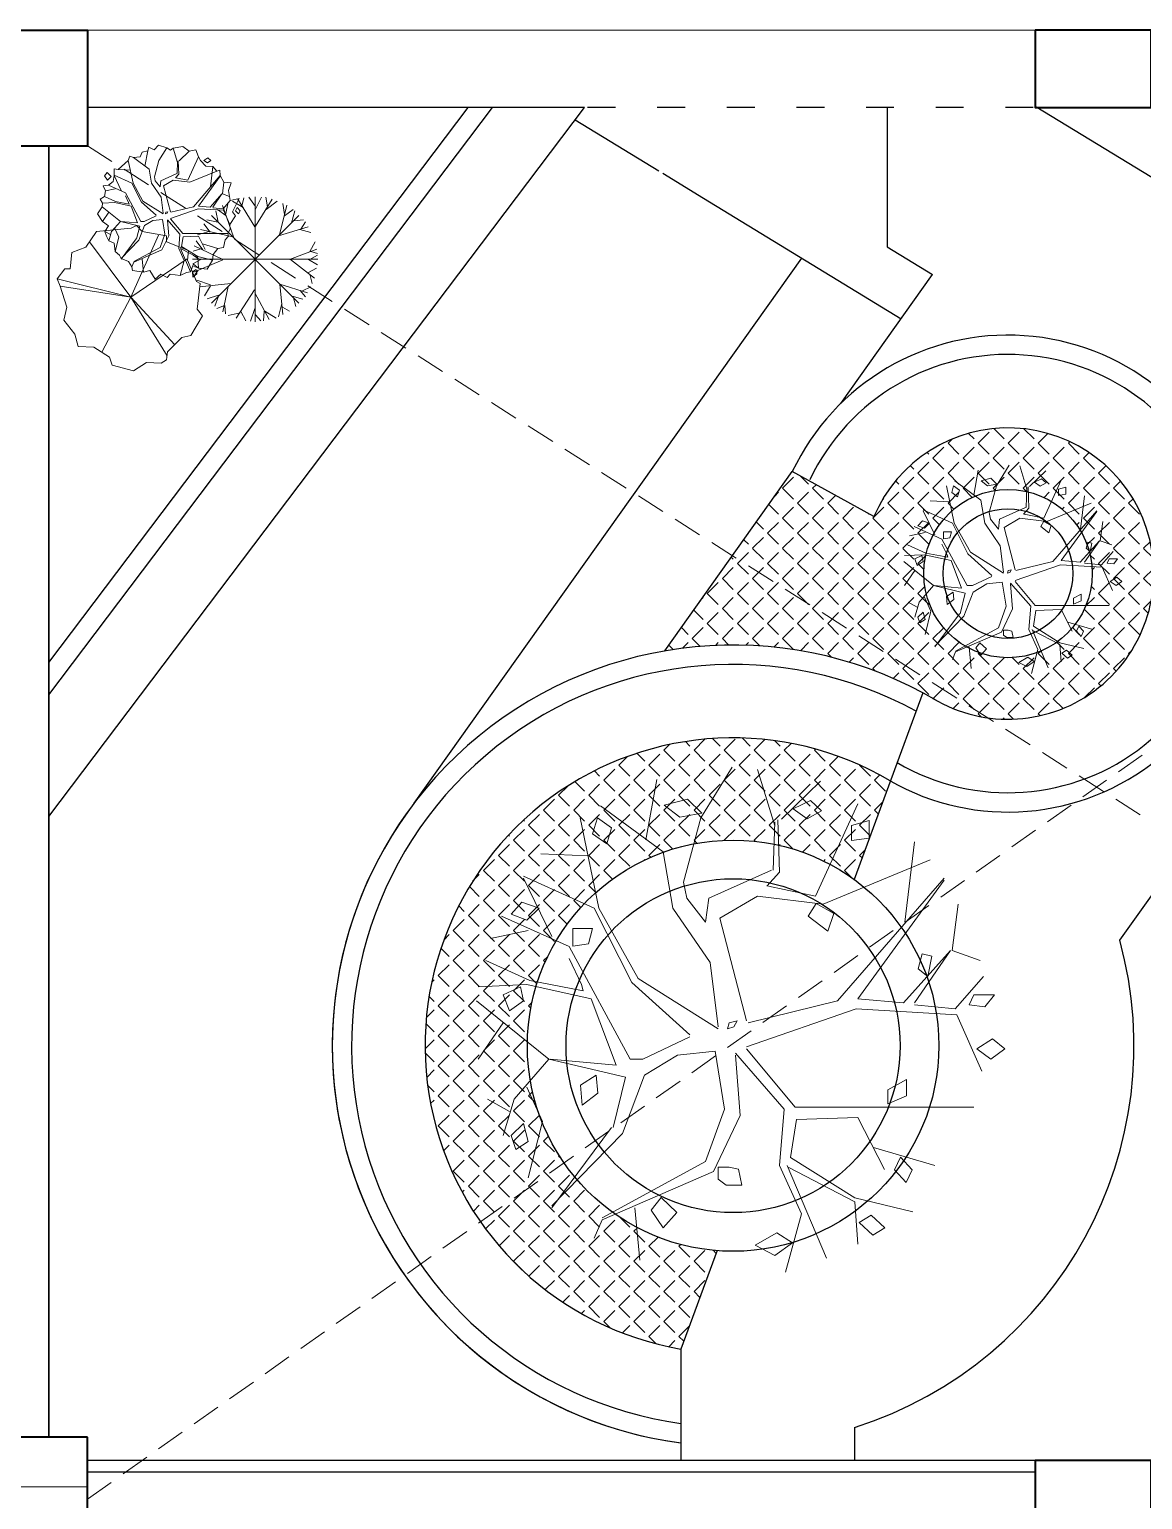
# Model space of a CAD drawing. Header units: inches. Extents: x -12 to 20935469, y -1604 to 24729220.
# Drawn here: x 20824226.9 to 20824514.6, y 24658333.8 to 24658714.1 of the extents above; entities that cross this region are included whole.
import ezdxf

# ---------------------------------------------------------------- set-up
doc = ezdxf.new("R2010")
doc.units = ezdxf.units.IN
doc.header["$LTSCALE"] = 0.03
doc.header["$MEASUREMENT"] = 0
for name, pattern in [('ACAD_ISO03W100', [30, 12, -18]), ('ACAD_ISO08W100', [36, 24, -3, 6, -3]), ('DASHED2', [0.375, 0.25, -0.125])]:
    doc.linetypes.add(name, pattern=pattern)
for name, color, linetype, lineweight in [('column', 1, 'Continuous', 40), ('Dot', 253, 'Continuous', 0), ('Grid Line', 252, 'Continuous', 18), ('Hatch', 253, 'Continuous', 15), ('hatch-1', 253, 'Continuous', 5), ('ILLUSTR-TREE', 74, 'Continuous', 0), ('Main Wall', 7, 'Continuous', 30)]:
    doc.layers.add(name, color=color, linetype=linetype, lineweight=lineweight)
doc.styles.add('ATTR', font='romans.shx', dxfattribs={"width": 0.8, "height": 0.7})

# ---------------------------------------------------------------- blocks, each defined once
blk = doc.blocks.new('TREE_002')
at = {"layer": 'ILLUSTR-TREE'}
for p, q in [((-13143.39, 13917.51), (-13154.31, 13899.8)), ((-13134.5, 13916.73), (-13128.45, 13896.98)), ((-13173.57, 13892.04), (-13169.71, 13913.2)), ((-13126.11, 13899.27), (-13112.36, 13912.67)), ((-13189.52, 13904.03), (-13167.51, 13887.81)), ((-13158.99, 13906.33), (-13167.24, 13904.21)), ((-13167.24, 13904.21), (-13161.74, 13899.98)), ((-13154.03, 13901.39), (-13158.99, 13906.33)), ((-13121.99, 13902.97), (-13115.93, 13905.8)), ((-13115.93, 13905.8), (-13112.08, 13902.27)), ((-13114.15, 13872.29), (-13099.29, 13904.74)), ((-13190.07, 13868.06), (-13196.67, 13899.8)), ((-13190.62, 13899.8), (-13192.27, 13894.16)), ((-13185.67, 13896.27), (-13190.62, 13899.8)), ((-13161.74, 13899.98), (-13154.03, 13901.39)), ((-13154.31, 13899.8), (-13160.36, 13877.23)), ((-13129, 13881.46), (-13128.45, 13898.39)), ((-13127.35, 13899.1), (-13126.8, 13880.76)), ((-13117.04, 13899.45), (-13121.99, 13902.97)), ((-13112.08, 13902.27), (-13117.04, 13899.45)), ((-13095.37, 13898.83), (-13101.56, 13897.07)), ((-13095.37, 13892.66), (-13095.37, 13898.83)), ((-13192.27, 13894.16), (-13187.32, 13890.63)), ((-13187.32, 13890.63), (-13185.67, 13896.27)), ((-13101.56, 13897.07), (-13101.56, 13891.78)), ((-13101.56, 13891.78), (-13095.37, 13892.66)), ((-13079.49, 13891.34), (-13082.79, 13863.12)), ((-13193.92, 13886.4), (-13210.43, 13887.1)), ((-13167.51, 13887.81), (-13164.21, 13868.06)), ((-13111.4, 13869.47), (-13073.98, 13884.99)), ((-13191.72, 13868.06), (-13216.48, 13879.35)), ((-13216.48, 13878.64), (-13206.58, 13858.19)), ((-13151.56, 13871.59), (-13129.55, 13881.46)), ((-13126.8, 13880.76), (-13131.2, 13875.82)), ((-13106.44, 13835.62), (-13069.03, 13878.64)), ((-13069.03, 13877.94), (-13099.29, 13836.32)), ((-13160.36, 13877.23), (-13159.26, 13871.59)), ((-13130.65, 13875.82), (-13114.15, 13872.29)), ((-13217.03, 13870.18), (-13220.88, 13865.95)), ((-13210.98, 13868.06), (-13217.03, 13870.18)), ((-13215.38, 13863.83), (-13210.98, 13868.06)), ((-13178.52, 13841.96), (-13191.72, 13868.06)), ((-13176.32, 13843.38), (-13190.07, 13868.06)), ((-13164.21, 13868.06), (-13151.01, 13849.02)), ((-13159.26, 13871.59), (-13152.66, 13863.12)), ((-13152.66, 13863.12), (-13151.56, 13871.59)), ((-13147.71, 13864.53), (-13134.5, 13872.29)), ((-13134.5, 13872.29), (-13111.4, 13869.47)), ((-13113.94, 13869.74), (-13116.69, 13865.33)), ((-13107.75, 13866.21), (-13113.94, 13869.74)), ((-13066.28, 13853.25), (-13064.08, 13869.47)), ((-13200.52, 13854.66), (-13224.18, 13865.24)), ((-13220.88, 13865.95), (-13215.38, 13863.83)), ((-13138.35, 13828.56), (-13147.71, 13864.53)), ((-13116.69, 13865.33), (-13109.81, 13860.04)), ((-13109.81, 13860.04), (-13107.75, 13866.21)), ((-13214.83, 13860.3), (-13228.03, 13857.48)), ((-13199.22, 13860.92), (-13192.34, 13860.92)), ((-13199.22, 13854.75), (-13199.22, 13860.92)), ((-13192.34, 13860.92), (-13193.72, 13855.63)), ((-13179.07, 13815.16), (-13200.52, 13854.66)), ((-13193.72, 13855.63), (-13199.22, 13854.75)), ((-13083.34, 13834.91), (-13066.83, 13853.25)), ((-13066.83, 13853.25), (-13079.49, 13834.91)), ((-13078.18, 13846.81), (-13076.8, 13852.1)), ((-13076.8, 13852.1), (-13073.36, 13851.22)), ((-13066.28, 13853.25), (-13056.38, 13849.72)), ((-13229.68, 13849.72), (-13214.28, 13842.67)), ((-13196.12, 13841.26), (-13200.52, 13850.43)), ((-13151.01, 13849.02), (-13148.26, 13826.45)), ((-13074.74, 13844.17), (-13078.18, 13846.81)), ((-13073.36, 13851.22), (-13074.74, 13844.17)), ((-13214.28, 13842.67), (-13195.57, 13839.14)), ((-13158.16, 13823.63), (-13178.52, 13841.96)), ((-13148.26, 13825.74), (-13176.32, 13843.38)), ((-13065.18, 13832.79), (-13055.28, 13844.08)), ((-13215.38, 13841.26), (-13232.43, 13840.55)), ((-13217.58, 13840.55), (-13223.63, 13837.73)), ((-13223.63, 13837.73), (-13221.43, 13832.09)), ((-13216.48, 13835.62), (-13217.58, 13840.55)), ((-13192.82, 13836.32), (-13215.38, 13841.26)), ((-13195.57, 13839.14), (-13196.12, 13841.26)), ((-13184.02, 13813.05), (-13192.82, 13836.32)), ((-13099.29, 13836.32), (-13083.34, 13834.91)), ((-13060.23, 13834.21), (-13058.58, 13837.73)), ((-13058.58, 13837.73), (-13051.43, 13837.73)), ((-13051.43, 13837.73), (-13054.73, 13833.5)), ((-13207.68, 13815.16), (-13232.98, 13835.62)), ((-13221.43, 13832.09), (-13216.48, 13835.62)), ((-13138.35, 13819.39), (-13099.84, 13832.79)), ((-13137.8, 13827.86), (-13106.44, 13835.62)), ((-13099.84, 13832.79), (-13064.63, 13830.68)), ((-13079.49, 13834.21), (-13065.18, 13832.79)), ((-13054.73, 13833.5), (-13060.23, 13834.21)), ((-13223.63, 13827.86), (-13232.43, 13815.16)), ((-13144.41, 13827.86), (-13144.96, 13825.74)), ((-13144.96, 13825.74), (-13142.76, 13826.45)), ((-13141.65, 13828.56), (-13144.41, 13827.86)), ((-13142.76, 13826.45), (-13141.65, 13828.56)), ((-13064.63, 13830.68), (-13055.83, 13810.93)), ((-13158.16, 13822.92), (-13174.67, 13815.16)), ((-13057.62, 13818.69), (-13052.11, 13822.21)), ((-13052.11, 13822.21), (-13047.71, 13818.69)), ((-13162.56, 13816.57), (-13174.11, 13809.52)), ((-13149.36, 13817.98), (-13162.56, 13816.57)), ((-13149.36, 13817.98), (-13146.06, 13797.53)), ((-13142.21, 13817.28), (-13125.15, 13797.53)), ((-13142.21, 13816.57), (-13140.56, 13795.41)), ((-13138.35, 13818.69), (-13121.3, 13798.23)), ((-13052.66, 13815.16), (-13057.62, 13818.69)), ((-13047.71, 13818.69), (-13052.66, 13815.16)), ((-13207.68, 13815.16), (-13219.78, 13801.05)), ((-13180.72, 13808.81), (-13207.68, 13815.16)), ((-13207.13, 13815.16), (-13184.02, 13813.05)), ((-13174.67, 13815.16), (-13179.07, 13815.16)), ((-13191.03, 13809.52), (-13196.54, 13805.99)), ((-13196.54, 13805.99), (-13195.98, 13798.94)), ((-13190.48, 13803.17), (-13191.03, 13809.52)), ((-13185.12, 13791.18), (-13180.72, 13808.81)), ((-13174.11, 13809.52), (-13181.82, 13789.06)), ((-13088.84, 13804.41), (-13082.24, 13807.93)), ((-13082.24, 13807.93), (-13082.24, 13802.29)), ((-13221.43, 13796.82), (-13229.13, 13801.05)), ((-13219.78, 13801.05), (-13223.63, 13788.36)), ((-13215.38, 13805.29), (-13209.88, 13793.3)), ((-13195.98, 13798.94), (-13190.48, 13803.17)), ((-13088.84, 13799.47), (-13088.84, 13804.41)), ((-13082.24, 13802.29), (-13088.84, 13799.47)), ((-13146.06, 13797.53), (-13152.66, 13779.19)), ((-13140.56, 13795.41), (-13149.91, 13775.66)), ((-13125.15, 13797.53), (-13126.8, 13777.78)), ((-13121.3, 13798.23), (-13058.58, 13798.23)), ((-13216.48, 13792.59), (-13220.88, 13788.36)), ((-13214.83, 13786.24), (-13216.48, 13792.59)), ((-13209.88, 13793.3), (-13214.83, 13773.55)), ((-13206.58, 13762.97), (-13185.67, 13791.18)), ((-13120.75, 13794), (-13122.95, 13780.6)), ((-13120.75, 13794), (-13099.29, 13794.71)), ((-13099.29, 13794.71), (-13089.94, 13776.37)), ((-13220.88, 13788.36), (-13219.23, 13783.42)), ((-13219.23, 13783.42), (-13214.83, 13786.24)), ((-13181.82, 13789.06), (-13206.58, 13763.67)), ((-13122.95, 13780.6), (-13100.39, 13766.49)), ((-13093.79, 13784.13), (-13072.33, 13777.78)), ((-13084.37, 13780.69), (-13086.43, 13776.28)), ((-13080.24, 13776.28), (-13084.37, 13780.69)), ((-13152.66, 13779.19), (-13188.97, 13759.44)), ((-13149.91, 13775.66), (-13188.97, 13758.73)), ((-13144.41, 13777.25), (-13148.26, 13777.25)), ((-13148.26, 13777.25), (-13148.26, 13773.02)), ((-13141.1, 13776.54), (-13144.41, 13777.25)), ((-13140, 13770.9), (-13141.1, 13776.54)), ((-13126.8, 13777.78), (-13119.1, 13760.85)), ((-13124.05, 13777.78), (-13110.3, 13745.33)), ((-13123.5, 13777.07), (-13100.39, 13765.08)), ((-13086.43, 13776.28), (-13082.3, 13771.87)), ((-13082.3, 13771.87), (-13080.24, 13776.28)), ((-13148.26, 13773.02), (-13145.51, 13770.9)), ((-13145.51, 13770.9), (-13140, 13770.9)), ((-13168.27, 13766.58), (-13171.71, 13762.17)), ((-13162.77, 13761.29), (-13168.27, 13766.58)), ((-13100.39, 13766.49), (-13080.04, 13761.56)), ((-13100.39, 13765.08), (-13099.29, 13750.27)), ((-13177.42, 13762.97), (-13175.77, 13744.63)), ((-13171.71, 13762.17), (-13167.58, 13756)), ((-13167.58, 13756), (-13162.77, 13761.29)), ((-13119.1, 13760.85), (-13124.6, 13740.4)), ((-13098.81, 13757.77), (-13094.68, 13760.41)), ((-13094.68, 13760.41), (-13089.87, 13756)), ((-13188.97, 13758.73), (-13191.72, 13752.39)), ((-13127.69, 13754.24), (-13135.26, 13749.83)), ((-13122.19, 13750.71), (-13127.69, 13754.24)), ((-13094, 13753.36), (-13098.81, 13757.77)), ((-13089.87, 13756), (-13094, 13753.36)), ((-13135.26, 13749.83), (-13128.38, 13746.3)), ((-13128.38, 13746.3), (-13122.19, 13750.71))]:
    blk.add_line(p, q, dxfattribs=at)
at = {"layer": 'ILLUSTR-TREE', "style": 'ATTR', "width": 0.8, "flags": 9}
blk.add_attdef('ESTCODE', (-13144.41, 13827.86), '', height=1.05, dxfattribs=at)
blk = doc.blocks.new('TREE_009')
at = {"layer": 'ILLUSTR-TREE'}
for p, q in [((-12174.2, 13910.3), (-12175.7, 13905.2)), ((-12166.7, 13906.7), (-12174.2, 13910.3)), ((-12160.5, 13912.9), (-12166.7, 13906.7)), ((-12149.3, 13909.5), (-12160.5, 13912.9)), ((-12149.3, 13909.5), (-12160.3, 13891.8)), ((-12144, 13905.9), (-12149.3, 13909.5)), ((-12126.8, 13911.1), (-12140.5, 13908.8)), ((-12118.3, 13904.7), (-12126.8, 13911.1)), ((-12202.6, 13891.8), (-12216.4, 13879.1)), ((-12200.4, 13897.9), (-12202.6, 13891.8)), ((-12196, 13860.1), (-12202.6, 13891.8)), ((-12195.5, 13896.1), (-12200.4, 13897.9)), ((-12185.9, 13897), (-12195.5, 13896.1)), ((-12195.5, 13896.1), (-12173.5, 13879.8)), ((-12183.2, 13903.2), (-12185.9, 13897)), ((-12175.7, 13905.2), (-12183.2, 13903.2)), ((-12179.5, 13884.1), (-12175.7, 13905.2)), ((-12160.3, 13891.8), (-12166.3, 13869.3)), ((-12140.5, 13908.8), (-12144, 13905.9)), ((-12140.5, 13908.8), (-12134.4, 13889)), ((-12135, 13873.5), (-12134.4, 13890.4)), ((-12133.3, 13891.1), (-12132.7, 13872.8)), ((-12132.1, 13891.3), (-12118.3, 13904.7)), ((-12120.1, 13864.3), (-12105.2, 13896.8)), ((-12108.9, 13906.7), (-12118.3, 13904.7)), ((-12105.2, 13896.8), (-12108.9, 13906.7)), ((-12102.7, 13891.7), (-12105.2, 13896.8)), ((-12095.1, 13883.8), (-12102.7, 13891.7)), ((-12097.9, 13891.8), (-12092.4, 13895.4)), ((-12093, 13888.3), (-12097.9, 13891.8)), ((-12088, 13891.8), (-12093, 13888.3)), ((-12092.4, 13895.4), (-12088, 13891.8)), ((-12232, 13875), (-12235.4, 13870.6)), ((-12235.4, 13870.6), (-12231.3, 13864.4)), ((-12226.5, 13869.7), (-12232, 13875)), ((-12231.3, 13864.4), (-12226.5, 13869.7)), ((-12222.4, 13870.7), (-12223.7, 13862.7)), ((-12222.4, 13880.3), (-12222.4, 13870.7)), ((-12216.4, 13879.1), (-12222.4, 13880.3)), ((-12197.7, 13860.1), (-12222.4, 13871.4)), ((-12222.4, 13870.7), (-12212.5, 13850.2)), ((-12199.9, 13878.4), (-12216.4, 13879.1)), ((-12173.5, 13879.8), (-12170.2, 13860.1)), ((-12166.3, 13869.3), (-12165.2, 13863.6)), ((-12157.5, 13863.6), (-12135.5, 13873.5)), ((-12132.7, 13872.8), (-12137.2, 13867.9)), ((-12117.3, 13861.5), (-12079.9, 13877)), ((-12112.4, 13827.6), (-12075, 13870.7)), ((-12075, 13870), (-12105.2, 13828.4)), ((-12085.4, 13883.4), (-12095.1, 13883.8)), ((-12085.4, 13883.4), (-12088.7, 13855.2)), ((-12079.9, 13877), (-12085.4, 13883.4)), ((-12075.9, 13878.5), (-12079.9, 13877)), ((-12075, 13870.7), (-12075.9, 13878.5)), ((-12070, 13861.5), (-12075, 13870.7)), ((-12230.1, 13857.3), (-12237.5, 13856.5)), ((-12237.5, 13856.5), (-12234, 13849.5)), ((-12234, 13849.5), (-12235.6, 13841.8)), ((-12220.8, 13852.3), (-12234, 13849.5)), ((-12223.7, 13862.7), (-12230.1, 13857.3)), ((-12206.5, 13846.7), (-12230.1, 13857.3)), ((-12184.5, 13834), (-12197.7, 13860.1)), ((-12182.3, 13835.4), (-12196, 13860.1)), ((-12170.2, 13860.1), (-12157, 13841.1)), ((-12165.2, 13863.6), (-12158.6, 13855.2)), ((-12158.6, 13855.2), (-12157.5, 13863.6)), ((-12153.7, 13856.6), (-12140.5, 13864.3)), ((-12144.3, 13820.6), (-12153.7, 13856.6)), ((-12140.5, 13864.3), (-12117.3, 13861.5)), ((-12136.6, 13867.9), (-12120.1, 13864.3)), ((-12072.2, 13845.3), (-12070, 13861.5)), ((-12060.1, 13860.9), (-12070, 13861.5)), ((-12063.5, 13850.3), (-12060.1, 13860.9)), ((-12062.3, 13841.8), (-12063.5, 13850.3)), ((-12238.9, 13827.6), (-12245.1, 13817.7)), ((-12235.6, 13841.8), (-12241.6, 13838)), ((-12241.6, 13838), (-12238.4, 13832.6)), ((-12238.4, 13832.6), (-12238.9, 13827.6)), ((-12213.6, 13807.2), (-12238.9, 13827.6)), ((-12221.3, 13833.3), (-12238.4, 13832.6)), ((-12235.6, 13841.8), (-12220.2, 13834.7)), ((-12198.8, 13828.4), (-12221.3, 13833.3)), ((-12220.2, 13834.7), (-12201.5, 13831.2)), ((-12185, 13807.2), (-12206.5, 13846.7)), ((-12202.1, 13833.3), (-12206.5, 13842.5)), ((-12201.5, 13831.2), (-12202.1, 13833.3)), ((-12190, 13805.1), (-12198.8, 13828.4)), ((-12164.1, 13815.7), (-12184.5, 13834)), ((-12154.2, 13817.8), (-12182.3, 13835.4)), ((-12157, 13841.1), (-12154.2, 13818.5)), ((-12143.8, 13819.9), (-12112.4, 13827.6)), ((-12105.2, 13828.4), (-12089.3, 13826.9)), ((-12089.3, 13826.9), (-12072.8, 13845.3)), ((-12072.8, 13845.3), (-12085.4, 13826.9)), ((-12072.2, 13845.3), (-12062.3, 13841.8)), ((-12071.1, 13824.8), (-12061.2, 13836.1)), ((-12061.2, 13836.1), (-12062.3, 13841.8)), ((-12049.1, 13838.8), (-12061.2, 13836.1)), ((-12058, 13820.3), (-12049.1, 13838.8)), ((-12245.1, 13817.7), (-12238.4, 13807.2)), ((-12229.6, 13819.9), (-12238.4, 13807.2)), ((-12238.4, 13807.2), (-12229.9, 13800.9)), ((-12213.6, 13807.2), (-12225.7, 13793.1)), ((-12186.7, 13800.8), (-12213.6, 13807.2)), ((-12213.1, 13807.2), (-12190, 13805.1)), ((-12180.6, 13807.2), (-12185, 13807.2)), ((-12164.1, 13815), (-12180.6, 13807.2)), ((-12168.5, 13808.6), (-12180.1, 13801.6)), ((-12155.3, 13810), (-12168.5, 13808.6)), ((-12155.3, 13810), (-12152, 13789.6)), ((-12150.4, 13819.9), (-12150.9, 13817.8)), ((-12150.9, 13817.8), (-12148.7, 13818.5)), ((-12147.6, 13820.6), (-12150.4, 13819.9)), ((-12148.7, 13818.5), (-12147.6, 13820.6)), ((-12148.2, 13809.3), (-12131.1, 13789.6)), ((-12148.2, 13808.6), (-12146.5, 13787.4)), ((-12144.3, 13811.4), (-12105.8, 13824.8)), ((-12144.3, 13810.7), (-12127.2, 13790.3)), ((-12105.8, 13824.8), (-12070.6, 13822.7)), ((-12085.4, 13826.2), (-12071.1, 13824.8)), ((-12070.6, 13822.7), (-12061.8, 13803)), ((-12061.8, 13803), (-12053.9, 13815)), ((-12053.9, 13815), (-12058, 13820.3)), ((-12051.8, 13826.5), (-12053.9, 13822.1)), ((-12053.9, 13822.1), (-12049.7, 13817.7)), ((-12047.7, 13822.1), (-12051.8, 13826.5)), ((-12049.7, 13817.7), (-12047.7, 13822.1)), ((-12229.9, 13800.9), (-12235.1, 13793.1)), ((-12227.4, 13788.9), (-12235.1, 13793.1)), ((-12235.1, 13793.1), (-12232.7, 13786.8)), ((-12232.7, 13786.8), (-12229.6, 13780.4)), ((-12225.7, 13793.1), (-12229.6, 13780.4)), ((-12221.3, 13797.3), (-12215.8, 13785.3)), ((-12191.1, 13783.2), (-12186.7, 13800.8)), ((-12180.1, 13801.6), (-12187.8, 13781.1)), ((-12152, 13789.6), (-12158.6, 13771.2)), ((-12146.5, 13787.4), (-12155.9, 13767.7)), ((-12131.1, 13789.6), (-12132.7, 13769.8)), ((-12127.2, 13790.3), (-12064.5, 13790.3)), ((-12126.7, 13786), (-12105.2, 13786.7)), ((-12105.2, 13786.7), (-12095.9, 13768.4)), ((-12068.3, 13781.5), (-12063.5, 13786.8)), ((-12064.5, 13790.3), (-12061.4, 13796.5)), ((-12063.5, 13786.8), (-12064.5, 13790.3)), ((-12061.4, 13796.5), (-12061.8, 13803)), ((-12229.6, 13780.4), (-12222.4, 13777.1)), ((-12222.4, 13777.1), (-12220.8, 13765.6)), ((-12215.8, 13785.3), (-12220.8, 13765.6)), ((-12212.5, 13755), (-12191.6, 13783.2)), ((-12187.8, 13781.1), (-12212.5, 13755.7)), ((-12158.6, 13771.2), (-12194.9, 13751.5)), ((-12155.9, 13767.7), (-12194.9, 13750.8)), ((-12132.7, 13769.8), (-12125, 13752.9)), ((-12130, 13769.8), (-12116.2, 13737.4)), ((-12129.4, 13769.1), (-12106.3, 13757.1)), ((-12126.7, 13786), (-12128.9, 13772.6)), ((-12128.9, 13772.6), (-12106.3, 13758.5)), ((-12099.7, 13776.2), (-12078.3, 13769.8)), ((-12084.8, 13761.3), (-12078.3, 13769.8)), ((-12078.3, 13769.8), (-12070.4, 13771)), ((-12070.4, 13771), (-12068.3, 13781.5)), ((-12220.8, 13765.6), (-12214.8, 13760.4)), ((-12214.8, 13760.4), (-12212.5, 13755.7)), ((-12212.5, 13755.7), (-12202.4, 13751.6)), ((-12202.4, 13751.6), (-12197.7, 13744.4)), ((-12194.9, 13750.8), (-12197.7, 13744.4)), ((-12183.4, 13755), (-12181.7, 13736.7)), ((-12125, 13752.9), (-12130.5, 13732.4)), ((-12116.2, 13737.4), (-12112.3, 13748)), ((-12112.3, 13748), (-12105.2, 13742.3)), ((-12106.3, 13758.5), (-12086, 13753.6)), ((-12106.3, 13757.1), (-12105.2, 13742.3)), ((-12093.1, 13741), (-12086, 13753.6)), ((-12086, 13753.6), (-12084.8, 13761.3)), ((-12197.7, 13744.4), (-12196.9, 13739.2)), ((-12196.9, 13739.2), (-12181.7, 13736.7)), ((-12181.7, 13736.7), (-12172.8, 13739.2)), ((-12172.8, 13739.2), (-12165.3, 13726.9)), ((-12165.3, 13726.9), (-12157.7, 13733.9)), ((-12157.7, 13733.9), (-12148.8, 13729.5)), ((-12148.8, 13729.5), (-12144.6, 13733.9)), ((-12144.6, 13733.9), (-12130.5, 13732.4)), ((-12130.5, 13732.4), (-12122, 13736.6)), ((-12122, 13736.6), (-12116.2, 13737.4)), ((-12108.3, 13740.7), (-12113.8, 13737.2)), ((-12113.8, 13737.2), (-12113.2, 13730.1)), ((-12113.2, 13730.1), (-12107.7, 13734.4)), ((-12107.7, 13734.4), (-12108.3, 13740.7)), ((-12105.2, 13742.3), (-12093.1, 13741))]:
    blk.add_line(p, q, dxfattribs=at)
at = {"layer": 'ILLUSTR-TREE', "style": 'ATTR', "width": 0.8, "flags": 9}
blk.add_attdef('ESTCODE', (-12147.6, 13820.6), '', height=1.05, dxfattribs=at)
blk = doc.blocks.new('TREE_018')
at = {"layer": 'ILLUSTR-TREE'}
for p, q in [((-11106, 14107.7), (-11119.7, 14087.4)), ((-11060.6, 14112.1), (-11106, 14107.7)), ((-11053.7, 14115.6), (-11060.6, 14112.1)), ((-11046.1, 14107.7), (-11053.7, 14115.6)), ((-11014.5, 14102.4), (-11046.1, 14107.7)), ((-11119.7, 14087.4), (-11138.3, 14080.3)), ((-11115.1, 14094.2), (-11061.1, 14022.2)), ((-11061.1, 14022.2), (-11025.1, 14103.2)), ((-11014.5, 14094.4), (-11014.5, 14102.4)), ((-10985.6, 14083), (-11014.5, 14094.4)), ((-11138.3, 14080.3), (-11140.4, 14059.2)), ((-11061.1, 14022.2), (-10987.7, 14072.4)), ((-10987, 14070.6), (-10985.6, 14083)), ((-10975.3, 14042.4), (-10987, 14070.6)), ((-11147.2, 14059.2), (-11157.5, 14046)), ((-11061.1, 14022.2), (-11157.5, 14046)), ((-11157.5, 14046), (-11153.4, 14036.3)), ((-11140.4, 14059.2), (-11147.2, 14059.2)), ((-11061.1, 14022.2), (-11153.4, 14036.3)), ((-11153.4, 14036.3), (-11144.5, 14008.9)), ((-10970.5, 14039.8), (-10975.3, 14042.4)), ((-10974.6, 14006.3), (-10970.5, 14039.8)), ((-11144.5, 14008.9), (-11148.6, 13992.2)), ((-11061.1, 14022.2), (-11099.1, 13950.3)), ((-11061.1, 14022.2), (-11003.8, 13960)), ((-11061.1, 14022.2), (-11013.8, 13945.4)), ((-11148.6, 13992.2), (-11134.2, 13973.7)), ((-10982.9, 13971.9), (-10967.7, 13997.5)), ((-10967.7, 13997.5), (-10974.6, 14006.3)), ((-11134.2, 13973.7), (-11130, 13957.8)), ((-11013.1, 13950.7), (-10994.6, 13969.2)), ((-10994.6, 13969.2), (-10982.9, 13971.9)), ((-11130, 13957.8), (-11109.4, 13956.9)), ((-11109.4, 13956.9), (-11088.8, 13943.7)), ((-11014.5, 13940.2), (-11013.1, 13950.7)), ((-11088.8, 13943.7), (-11085.3, 13933.1)), ((-11085.3, 13933.1), (-11057.8, 13926)), ((-11057.8, 13926), (-11040.6, 13936.6)), ((-11040.6, 13936.6), (-11021.4, 13935.7)), ((-11021.4, 13935.7), (-11014.5, 13940.2))]:
    blk.add_line(p, q, dxfattribs=at)
at = {"layer": 'ILLUSTR-TREE', "style": 'ATTR', "width": 0.8, "flags": 9}
blk.add_attdef('ESTCODE', (-11061.1, 14022.2), '', height=1.05, dxfattribs=at)
blk = doc.blocks.new('TREE_007')
at = {"layer": 'ILLUSTR-TREE'}
for p, q in [((-12469.7, 14059.9), (-12485.7, 14105.1)), ((-12481.3, 14091.7), (-12477.4, 14109.3)), ((-12456, 14102.3), (-12471.4, 14111.4)), ((-12438.9, 14074.7), (-12463.7, 14114.2)), ((-12457.6, 14104.4), (-12454.9, 14116.4)), ((-12438.3, 14103.7), (-12447.7, 14117.1)), ((-12438.6, 13937.8), (-12438.6, 14117.8)), ((-12438.3, 14100.1), (-12429.5, 14117.1)), ((-12438.3, 14075.5), (-12414.1, 14114.2)), ((-12420.7, 14103), (-12423.5, 14117.1)), ((-12422.9, 14099.4), (-12407, 14111.4)), ((-12403.7, 14062.8), (-12393.2, 14105.8)), ((-12396.5, 14092.4), (-12398.7, 14107.9)), ((-12492.3, 14081.1), (-12508.2, 14084.6)), ((-12375.6, 14090.8), (-12501.6, 13964.8)), ((-12501.6, 14090.8), (-12375.6, 13964.8)), ((-12491.7, 14081.1), (-12495, 14097.3)), ((-12480.7, 14091), (-12492.8, 14099.4)), ((-12396.5, 14090.3), (-12383.9, 14099.4)), ((-12386.6, 14080.4), (-12381.7, 14097.3)), ((-12382.8, 14083.2), (-12369, 14084.6)), ((-12504.9, 14067.7), (-12521.4, 14062.8)), ((-12470.8, 14059.9), (-12517, 14070.5)), ((-12503.3, 14067), (-12512.6, 14079)), ((-12405.3, 14061.3), (-12362.4, 14074.7)), ((-12374.5, 14070.5), (-12358.6, 14066.3)), ((-12372.9, 14071.2), (-12366.3, 14081.8)), ((-12516.5, 14043), (-12527.5, 14039.5)), ((-12485.1, 14027.5), (-12526.4, 14047.2)), ((-12513.7, 14041.6), (-12523.6, 14054.3)), ((-12389.4, 14027.5), (-12349.8, 14042.3)), ((-12360.2, 14038.8), (-12352.5, 14052.9)), ((-12528.6, 14027.8), (-12348.6, 14027.8)), ((-12516.5, 14027.5), (-12528, 14021.1)), ((-12518.1, 14026.8), (-12527.5, 14033.8)), ((-12485.1, 14026.8), (-12526.9, 14009.2)), ((-12387.7, 14027.5), (-12353.1, 14000.7)), ((-12361.9, 14027.5), (-12349.2, 14019.7)), ((-12360.2, 14027.5), (-12349.2, 14033.8)), ((-12358.6, 14038.8), (-12349.2, 14036)), ((-12515.9, 14014.1), (-12526.9, 14017.6)), ((-12520.3, 14012), (-12525.3, 14005.6)), ((-12363, 14008.4), (-12350.3, 14014.8)), ((-12360.2, 14006.3), (-12356.9, 13992.9)), ((-12502.7, 13990.8), (-12522.5, 13997.9)), ((-12473.6, 13992.9), (-12518.7, 13988)), ((-12502.7, 13989.4), (-12511.5, 13975.3)), ((-12477.4, 13988.7), (-12485.1, 13952)), ((-12439.4, 13983.8), (-12465.9, 13942.9)), ((-12438.9, 13979.5), (-12418.5, 13941.4)), ((-12403.1, 13992.2), (-12363.5, 13979.5)), ((-12403.1, 13992.2), (-12398.7, 13948.5)), ((-12374, 13983.1), (-12366.3, 13973.9)), ((-12370.7, 13982.3), (-12358.6, 13988)), ((-12491.2, 13976), (-12507.7, 13971.1)), ((-12491.2, 13974.6), (-12496.7, 13960.5)), ((-12482.9, 13961.2), (-12493.9, 13957)), ((-12482.4, 13961.2), (-12481.3, 13949.2)), ((-12438.9, 13957), (-12445.5, 13938.6)), ((-12400.4, 13964), (-12405.3, 13945)), ((-12399.3, 13959.1), (-12389.4, 13953.4)), ((-12385.5, 13974.6), (-12370.1, 13970.4)), ((-12383.3, 13972.5), (-12380, 13959.8)), ((-12460.4, 13950.6), (-12477.4, 13947.1)), ((-12459.3, 13952.7), (-12452.1, 13939.3)), ((-12438.3, 13947.8), (-12430.6, 13939.3)), ((-12425.7, 13953.4), (-12426.8, 13939.3)), ((-12424.6, 13953.4), (-12408.6, 13942.9))]:
    blk.add_line(p, q, dxfattribs=at)
at = {"layer": 'ILLUSTR-TREE', "style": 'ATTR', "width": 0.8, "flags": 9}
blk.add_attdef('ESTCODE', (-12438.6, 14027.8), '', height=1.05, dxfattribs=at)
blk = doc.blocks.new('GRID')
at = {"layer": 'Grid Line', "color": 252, "linetype": 'ACAD_ISO08W100', "lineweight": 9, "ltscale": 80, "true_color": 0x939598}
blk.add_line((20820332.25, 24638499.48), (20819943.28, 24638499.48), dxfattribs=at)

msp = doc.modelspace()

# ---------------------------------------------------------------- hatches: boundary and pattern name
at = {"layer": 'hatch-1'}
h = msp.add_hatch(dxfattribs=at)
h.set_pattern_fill('ANGLE', color=256, scale=20, angle=315)
h.set_pattern_definition([(315, (-4670.516, -59755.0276), (3.8890872965, 3.8890872965), [4, -1.5]), (45, (-4670.516, -59755.0276), (-3.8890872965, 3.8890872965), [4, -1.5])])
h.paths.add_polyline_path([(20824445.17, 24658588.12), (20824424.09, 24658599.75), (20824391.09, 24658553.36, -0.177815), (20824461.38, 24658540.54, 2.616068)])
h.paths.add_polyline_path([(20824458.08, 24658573.38, -1), (20824501.61, 24658573.38, -1)], flags=16)
h.paths.add_polyline_path([(20824463.08, 24658573.38, -1), (20824496.61, 24658573.38, -1)], flags=0)
h = msp.add_hatch(dxfattribs=at)
h.set_pattern_fill('ANGLE', color=256, scale=20, angle=315)
h.set_pattern_definition([(315, (-15046.149, -35477.0924), (3.8890872965, 3.8890872965), [4, -1.5]), (45, (-15046.149, -35477.0924), (-3.8890872965, 3.8890872965), [4, -1.5])])
h.paths.add_polyline_path([(20824449.43, 24658519.72, 0.806908), (20824343.48, 24658405.7), (20824365.08, 24658420.95, -0.152783), (20824355.6, 24658451.26, -0.61288), (20824440.05, 24658494.28)])
h.paths.add_polyline_path([(20824404.65, 24658398.24, -0.225355), (20824365.08, 24658420.95), (20824343.48, 24658405.7, 0.200401), (20824395.27, 24658372.79)])

# ---------------------------------------------------------------- linework, layer by layer
for p, q in [((20824231.87, 24658510.51), (20824370.37, 24658693.97)), ((20824231.87, 24658550.35), (20824340.3, 24658693.97)), ((20824231.87, 24658542.05), (20824346.56, 24658693.97)), ((20824370.37, 24658693.97), (20824241.87, 24658693.97)), ((20824389.55, 24658693.97), (20824389.59, 24658693.94)), ((20824448.59, 24658693.97), (20824448.59, 24658657.89)), ((20824486.87, 24658694.32), (20824701.04, 24658563.44)), ((20824367.96, 24658690.78), (20824389.59, 24658677.56)), ((20824390.59, 24658676.95), (20824401.16, 24658670.49)), ((20824401.16, 24658670.49), (20824452.21, 24658639.29)), ((20824326.29, 24658513.98), (20824426.56, 24658654.96)), ((20824448.59, 24658657.89), (20824460.34, 24658650.71)), ((20824436.65, 24658617.41), (20824460.34, 24658650.71)), ((20824508.75, 24658478.52), (20824609.11, 24658619.62)), ((20824391.09, 24658553.36), (20824424.09, 24658599.75)), ((20824445.17, 24658588.12), (20824424.09, 24658599.75)), ((20824457.83, 24658542.53), (20824440.05, 24658494.28)), ((20824404.65, 24658398.24), (20824395.27, 24658372.79)), ((20824395.27, 24658372.79), (20824395.27, 24658343.97)), ((20824440.2, 24658352.52), (20824440.2, 24658343.97)), ((20824486.87, 24658343.98), (20824241.87, 24658343.98)), ((20824486.87, 24658343.97), (20824241.87, 24658343.97)), ((20824486.87, 24658340.98), (20824241.87, 24658340.98)), ((20824486.87, 24658340.97), (20824241.87, 24658340.97))]:
    msp.add_line(p, q)
at = {"linetype": 'ACAD_ISO03W100', "ltscale": 20}
msp.add_line((20824576.37, 24658693.97), (20824241.87, 24658693.97), dxfattribs=at)
for centre, radius in [((20824479.84, 24658573.38), 21.77), ((20824479.84, 24658573.38), 16.77), ((20824408.78, 24658451.26), 53.18), ((20824408.78, 24658451.26), 43.18)]:
    msp.add_circle(centre, radius)
for centre, radius, start, end in [((20824479.84, 24658573.38), 61.68, 240.3843, 154.6877), ((20824479.84, 24658573.38), 56.68, 239.6214, 154.6877), ((20824479.84, 24658573.38), 37.68, 238.9557, 156.9731), ((20824408.78, 24658451.26), 103.62, 59.4952, 262.5084), ((20824408.78, 24658451.26), 98.62, 61.3339, 262.1262), ((20824408.78, 24658451.26), 79.62, 59.3536, 260.2308), ((20824408.78, 24658451.26), 103.62, 142.7535, 262.5084), ((20824408.78, 24658451.26), 103.62, 287.6546, 15.2511)]:
    msp.add_arc(centre, radius, start, end)
at = {"layer": 'column', "lineweight": 40, "ltscale": 20}
for points in [[(20824221.87, 24658713.97), (20824241.87, 24658713.97), (20824241.87, 24658683.97), (20824221.87, 24658683.97)], [(20824486.87, 24658713.97), (20824486.87, 24658693.97), (20824516.87, 24658693.97), (20824516.87, 24658713.97)], [(20824241.87, 24658349.98), (20824221.87, 24658349.98), (20824221.87, 24658323.98), (20824241.87, 24658323.98)], [(20824516.87, 24658323.98), (20824516.87, 24658343.98), (20824486.87, 24658343.98), (20824486.87, 24658323.98)]]:
    msp.add_lwpolyline(points, close=True, dxfattribs=at)
at = {"layer": 'Dot', "linetype": 'DASHED2', "lineweight": 0, "ltscale": 1000}
for p, q in [((20824241.87, 24658333.98), (20824751.87, 24658693.97)), ((20824241.87, 24658683.98), (20824776.87, 24658343.97))]:
    msp.add_line(p, q, dxfattribs=at)
at = {"layer": 'Hatch'}
msp.add_lwpolyline([(20825274.35, 24658593.02), (20825274.34, 24658834.12), (20825139.37, 24658834.12), (20825139.37, 24659149.16), (20824959.82, 24659149.16), (20824959.82, 24658834.12), (20824137.87, 24658834.12), (20824137.87, 24658713.95), (20824781.87, 24658713.97), (20824781.87, 24658593.02)], close=True, dxfattribs=at)
at = {"layer": 'Main Wall', "lineweight": 30}
msp.add_line((20824231.87, 24658349.98), (20824231.87, 24658683.98), dxfattribs=at)

# ---------------------------------------------------------------- block references
msp.add_blockref('GRID', (3909.6, 19837.65))
at = {"layer": 'ILLUSTR-TREE'}
for name, p, xscale, yscale, zscale in [('TREE_009', (20826527.86, 24656089.82), 0.1864712034882235, 0.1864712034882235, 0.1864712034882235), ('TREE_007', (20826522.14, 24656131.97), 0.1798363259808176, 0.1798363259808176, 0.1798363259808176), ('TREE_018', (20826442.29, 24655869.64), 0.1979188656470376, 0.1979188656470376, 0.1979188656470376), ('TREE_002', (20828482.95, 24654362.92), 0.3045467952687798, 0.3045467952687798, 0.3045467952687798), ('TREE_002', (20834100.8, 24648260.13), 0.7374268825117389, 0.7374268825117389, 0.7374268825117389)]:
    msp.add_blockref(name, p, dxfattribs=dict(at, xscale=xscale, yscale=yscale, zscale=zscale))

doc.saveas('drawing.dxf')
